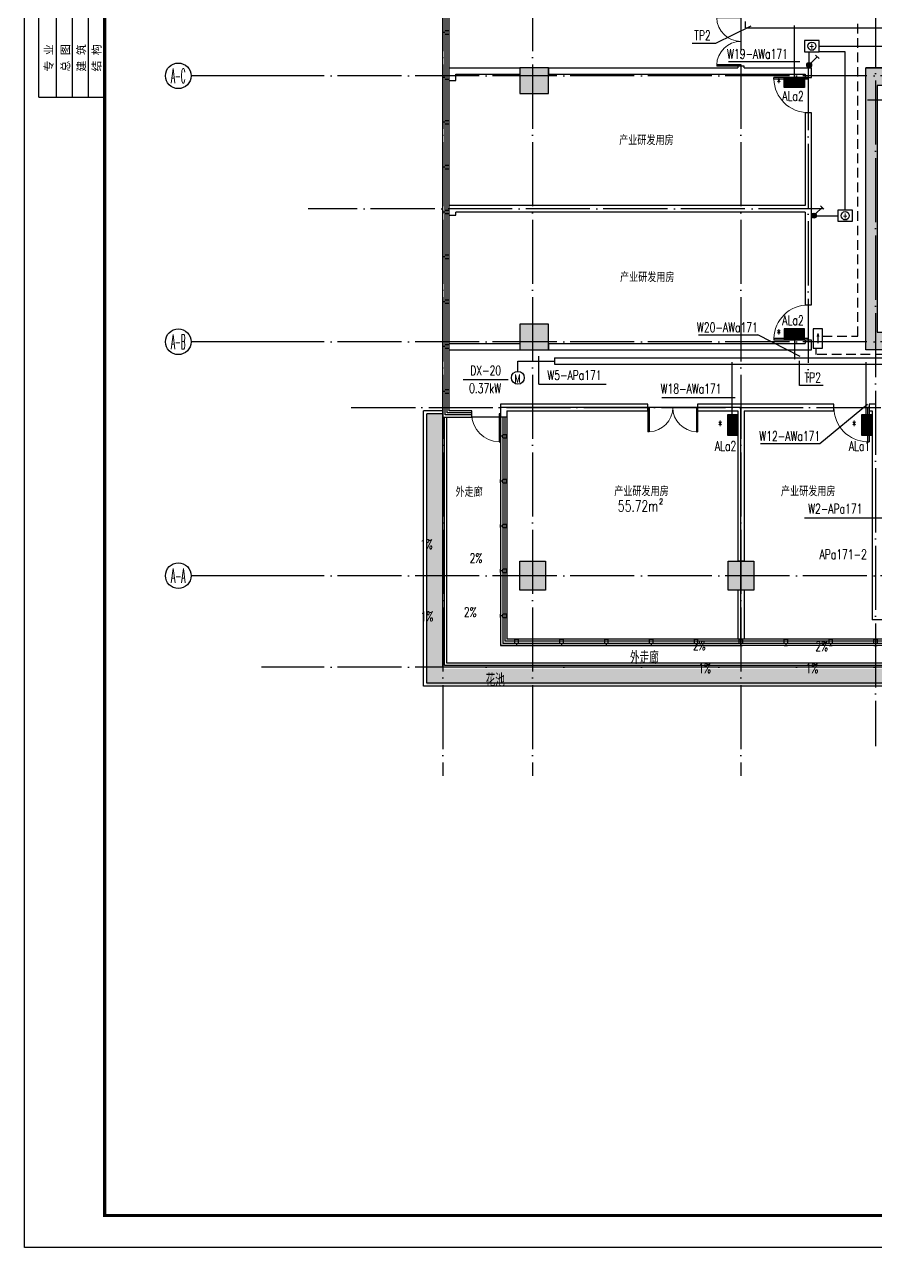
# Model space of a CAD drawing. Extents: x 1980812 to 2226895, y -554123 to 281606.
# Drawn here: x 1980812 to 2007367, y -204044 to -165875 of the extents above; entities that cross this region are included whole.
import ezdxf
from ezdxf.enums import TextEntityAlignment as Align

# ---------------------------------------------------------------- set-up
doc = ezdxf.new("R2010")
doc.units = 0
doc.header["$LTSCALE"] = 1000
doc.header["$MEASUREMENT"] = 0
doc.linetypes.add('DOTE', pattern=[2.42, 2, -0.2, 0.02, -0.2])
doc.linetypes.add('DQXX', pattern=[4.5, 3, -1.5])
for name, color, linetype in [('$TD_AUDIT_GENERATED_(158)', 8, 'Continuous'), ('$TD_AUDIT_GENERATED_(1F3)', 7, 'Continuous'), ('$TD_AUDIT_GENERATED_(24E)', 8, 'Continuous'), ('$TD_AUDIT_GENERATED_(2762)', 8, 'Continuous'), ('$TD_AUDIT_GENERATED_(276D)', 8, 'Continuous'), ('$TD_AUDIT_GENERATED_(FFA)', 8, 'Continuous'), ('1', 1, 'Continuous'), ('A-FLOR-LAND', 8, 'Continuous'), ('AXIS', 7, 'Continuous'), ('AXIS_TEXT', 7, 'Continuous'), ('COLU', 8, 'Continuous'), ('COLU_HATCH', 8, 'Continuous'), ('CURTWALL', 8, 'Continuous'), ('DIM_SYMB', 8, 'Continuous'), ('dote', 8, 'DOTE'), ('DQ1', 1, 'Continuous'), ('DQ2', 2, 'Continuous'), ('DQ7', 7, 'Continuous'), ('DQK1', 1, 'Continuous'), ('DQK7', 7, 'Continuous'), ('DQqj', 1, 'Continuous'), ('DQX', 2, 'DQXX'), ('PUB_TEXT', 8, 'Continuous'), ('TK', 1, 'Continuous'), ('WALL', 7, 'Continuous'), ('WINDOW', 8, 'Continuous')]:
    doc.layers.add(name, color=color, linetype=linetype)
doc.styles.add('_TCH_AXIS', font='COMPLEX', dxfattribs={"bigfont": 'GBCBIG'})
doc.styles.add('_TCH_DIM', font='SIMPLEX', dxfattribs={"bigfont": 'GBCBIG'})
doc.styles.add('COMPLEX', font='COMPLEX')
doc.styles.add('D8', font='txtw.shx', dxfattribs={"width": 0.7, "bigfont": 'hztxtw.shx'})
doc.styles.add('HZF', font='ROMANS2', dxfattribs={"width": 0.7, "bigfont": 'HZDF2'})
doc.styles.add('HZTXTW', font='txtw.shx', dxfattribs={"width": 0.6, "bigfont": 'hztxtw.shx'})
doc.styles.add('SONGTI', font='', dxfattribs={"width": 1.1})
doc.styles.get('SONGTI').set_extended_font_data('NSimSun')

# ---------------------------------------------------------------- blocks, each defined once
blk = doc.blocks.new('_AXISO')
blk.add_circle((0, 0), 0.5)
at = {"layer": 'AXIS_TEXT', "style": 'COMPLEX', "width": 1.041667}
blk.add_attdef('A', text='', height=0.56, dxfattribs=at).set_placement((-0.25, -0.28), (0.25, -0.28), align=Align.FIT)
blk = doc.blocks.new('$TD_AUDIT_GENERATED_(9F)')
at = {"layer": 'AXIS'}
for p, q in [((-6824, 15600), (-10655, 15600)), ((-6824, 7300), (-10655, 7300)), ((-6824, 0), (-10655, 0))]:
    blk.add_line(p, q, dxfattribs=at)
at = {"layer": 'dote'}
for p, q in [((-2800, 30469), (-2800, -6248)), ((0, 30469), (0, -6248)), ((6500, 30469), (6500, -6248)), ((10700, 29972), (10700, -5320)), ((56413, 15600), (-8454, 15600)), ((9046, 11450), (-6998, 11450)), ((56413, 7300), (-8454, 7300)), ((56413, 0), (-8454, 0)), ((56413, -2850), (-8454, -2850))]:
    blk.add_line(p, q, dxfattribs=at)
at = {"layer": 'AXIS'}
ref = blk.add_blockref('_AXISO', (-11055, 15600), dxfattribs=dict(at, xscale=800, yscale=800, zscale=800))
ref.add_attrib('A', 'A-C', dxfattribs={"layer": 'AXIS_TEXT', "height": 452.5, "style": '_TCH_AXIS', "width": 0.33871}).set_placement((-11281, 15374), (-10828, 15374), align=Align.FIT)
ref = blk.add_blockref('_AXISO', (-11055, 7300), dxfattribs=dict(at, xscale=800, yscale=800, zscale=800))
ref.add_attrib('A', 'A-B', dxfattribs={"layer": 'AXIS_TEXT', "height": 452.5, "style": '_TCH_AXIS', "width": 0.328125}).set_placement((-11281, 7074), (-10828, 7074), align=Align.FIT)
ref = blk.add_blockref('_AXISO', (-11055, 0), dxfattribs=dict(at, xscale=800, yscale=800, zscale=800))
ref.add_attrib('A', 'A-A', dxfattribs={"layer": 'AXIS_TEXT', "height": 452.5, "style": '_TCH_AXIS', "width": 0.323077}).set_placement((-11281, -226), (-10828, -226), align=Align.FIT)
blk = doc.blocks.new('$DorLib2D$00000001')
for p, q in [((0.45, 0.975), (0.5, 0.975)), ((0.45, 0), (0.45, 0.975)), ((0.5, 0), (0.5, 0.975)), ((0.5, 0), (0.45, 0))]:
    blk.add_line(p, q)
at = {"lineweight": 13}
blk.add_arc((0.475, 0), 0.975, 91.4693, 180, dxfattribs=at)
blk = doc.blocks.new('$DorLib2D$00000002')
for p, q in [((-0.5, 0), (-0.5, 0.4875)), ((-0.475, 0.4875), (-0.5, 0.4875)), ((-0.475, 0), (-0.475, 0.4875)), ((0.475, 0), (0.475, 0.4875)), ((0.475, 0.4875), (0.5, 0.4875)), ((0.5, 0), (0.5, 0.4875)), ((-0.5, 0), (-0.475, 0)), ((0.5, 0), (0.475, 0))]:
    blk.add_line(p, q)
at = {"lineweight": 13}
for centre, start, end in [((-0.4875, 0), 0, 88.53072), ((0.4875, 0), 91.46928, 180)]:
    blk.add_arc(centre, 0.4875, start, end, dxfattribs=at)
blk = doc.blocks.new('A$C204647D6')
at = {"layer": 'A-FLOR-LAND'}
h = blk.add_hatch(dxfattribs=at)
h.set_pattern_fill('GRASS', color=256, scale=50)
h.set_pattern_definition([(90, (-3008715.91, 437200.08), (-99.7795475, 99.7795475), [26.458066, -173.101015]), (45, (-3008715.91, 437200.08), (-99.7796155, 99.7796155), [26.458066, -114.651615]), (135, (-3008715.91, 437200.08), (-99.7796155, -99.7796155), [26.458066, -114.651615])])
h.paths.add_polyline_path([(-3300, -18250), (-2800, -18250), (-2800, -26200), (14450, -26200), (14450, -26700), (-3300, -26700)])
at = {"layer": '$TD_AUDIT_GENERATED_(158)'}
for p, q in [((-3400, -26750), (-3400, -18150)), ((-2800, -18150), (-3400, -18150)), ((-2800, -18250), (-3300, -18250)), ((-3300, -26650), (-3300, -18250)), ((14450, -26650), (-3300, -26650)), ((14550, -26750), (-3400, -26750))]:
    blk.add_line(p, q, dxfattribs=at)
at = {"layer": '$TD_AUDIT_GENERATED_(24E)'}
for p, q in [((-2800, -26150), (-2800, -18250)), ((-2750, -26100), (-2750, -18350)), ((-2680, -26030), (-2680, -18350)), ((14550, -26150), (-2800, -26150)), ((14350, -26100), (-2750, -26100)), ((14350, -26030), (-2680, -26030))]:
    blk.add_line(p, q, dxfattribs=at)
at = {"layer": 'CURTWALL'}
for p, q in [((-2800, -16150), (-2800, 2700)), ((-2733, -16150), (-2733, 2633)), ((-2667, -16150), (-2667, 2567)), ((-2600, -16150), (-2600, 2500)), ((-2800, -18350), (-2800, -16150)), ((-2733, -18283), (-2733, -16150)), ((-2667, -18217), (-2667, -16150)), ((-2600, -18150), (-2600, -16150)), ((-1900, -18283), (-2733, -18283)), ((-1900, -18217), (-2667, -18217)), ((-1900, -18150), (-2600, -18150)), ((-1900, -18350), (-1900, -18150)), ((-999, -18150), (-1000, -18150)), ((-1000, -18150), (-1000, -18350)), ((-999, -18217), (-1000, -18217)), ((-999, -18283), (-1000, -18283)), ((-2800, -18350), (-1900, -18350)), ((-1000, -18350), (-999, -18350)), ((-1000, -18350), (-1000, -25480)), ((-800, -18350), (-1000, -18350)), ((-933, -18350), (-933, -25413)), ((-867, -18350), (-867, -25347)), ((-800, -18350), (-800, -25280)), ((6500, -25480), (-1000, -25480)), ((6500, -25413), (-933, -25413)), ((6500, -25347), (-867, -25347)), ((6500, -25280), (-800, -25280)), ((11050, -25280), (6500, -25280)), ((11050, -25347), (6500, -25347)), ((11050, -25413), (6500, -25413)), ((11050, -25480), (6500, -25480))]:
    blk.add_line(p, q, dxfattribs=at)
at = {"layer": 'DIM_SYMB'}
for points in [[(-3055, -21554, 0, 0, 0), (-3055, -22855, 80, 0, 0), (-3055, -23155, 0, 0, 0)], [(-1964, -21887, 0, 0, 0), (-2234, -22960, 80, 0, 0), (-2308, -23251, 0, 0, 0)], [(-3039, -25335, 0, 0, 0), (-3039, -24634, 80, 0, 0), (-3039, -24334, 0, 0, 0)], [(-1964, -25320, 0, 0, 0), (-2185, -24829, 80, 0, 0), (-2308, -24556, 0, 0, 0)], [(4454, -25707, 0, 0, 0), (6182, -25812, 80, 0, 0), (6482, -25831, 0, 0, 0)], [(9754, -25726, 0, 0, 0), (8003, -25848, 80, 0, 0), (7704, -25869, 0, 0, 0)], [(4597, -26476, 0, 0, 0), (5898, -26476, 80, 0, 0), (6198, -26476, 0, 0, 0)], [(9430, -26476, 0, 0, 0), (8129, -26476, 80, 0, 0), (7829, -26476, 0, 0, 0)]]:
    blk.add_lwpolyline(points, format="xyseb", dxfattribs=at)
at = {"layer": 'dote'}
for p, q in [((8600, -7400), (8600, -17120)), ((-5658, -18050), (41673, -18050))]:
    blk.add_line(p, q, dxfattribs=at)
at = {"layer": 'WALL'}
for p, q in [((-2600, -7850), (-2600, -7450)), ((-2600, -7450), (-400, -7450)), ((-400, -7450), (-400, -7650)), ((500, -7450), (6400, -7450)), ((500, -7450), (500, -7650)), ((6600, -7400), (6400, -7400)), ((6400, -7400), (6400, -7450)), ((6600, -7450), (6600, -7400)), ((6600, -7450), (8700, -7450)), ((8700, -7750), (8700, -7450)), ((-2600, -7850), (-2400, -7850)), ((-2400, -7850), (-2400, -7650)), ((-2400, -7650), (-400, -7650)), ((500, -7650), (6500, -7650)), ((6500, -7650), (8500, -7650)), ((8500, -7650), (8500, -7750)), ((8500, -7750), (8700, -7750)), ((8700, -8850), (8500, -8850)), ((8500, -8850), (8500, -11750)), ((8700, -11850), (8700, -8850)), ((8500, -11750), (-2600, -11750)), ((-2600, -12050), (-2600, -11750)), ((-2600, -12050), (-2400, -12050)), ((8500, -11950), (-2400, -11950)), ((-2400, -12050), (-2400, -11950)), ((8500, -11950), (8500, -14850)), ((8700, -14850), (8700, -11850)), ((8500, -14850), (8700, -14850)), ((8700, -15950), (8500, -15950)), ((8500, -15950), (8500, -16050)), ((8700, -16250), (8700, -15950)), ((-2600, -16050), (-400, -16050)), ((-2600, -16250), (-400, -16250)), ((-400, -16050), (-400, -16250)), ((500, -16050), (8500, -16050)), ((500, -16050), (500, -16250)), ((500, -16250), (8700, -16250)), ((3600, -17950), (-999, -17950)), ((-999, -17950), (-999, -18350)), ((-799, -18150), (3600, -18150)), ((-799, -18150), (-799, -18350)), ((3600, -18150), (3600, -17950)), ((6500, -17950), (5150, -17950)), ((5150, -17950), (5150, -18150)), ((5150, -18150), (6400, -18150)), ((6400, -18150), (6400, -22850)), ((9400, -17950), (6500, -17950)), ((6600, -18150), (6600, -22850)), ((6600, -18150), (9400, -18150)), ((9400, -18150), (9400, -17950)), ((10700, -17950), (10500, -17950)), ((10500, -17950), (10500, -18150)), ((10500, -18150), (10600, -18150)), ((10600, -18150), (10600, -24680)), ((-799, -18350), (-999, -18350)), ((6600, -22850), (6400, -22850)), ((6400, -23750), (6400, -25280)), ((6600, -23750), (6400, -23750)), ((6600, -23750), (6600, -25280)), ((11250, -24680), (10600, -24680))]:
    blk.add_line(p, q, dxfattribs=at)
at = {"layer": 'WINDOW'}
blk.add_line((-1000, -18350), (-1900, -18350), dxfattribs=at)
for name, p, xscale, yscale, zscale, rotation in [('$DorLib2D$00000002', (6500, -6625), -1550, 1550, -1550, 89.99999999921363), ('$DorLib2D$00000001', (8600, -8300), 1100, 1100, 1100, 90.00000000026061), ('$DorLib2D$00000001', (8600, -15400), -1100, 1100, -1100, 90), ('$DorLib2D$00000001', (-1450, -18250), -900, 900, -900, 179.9999999978433), ('$DorLib2D$00000002', (4375, -18050), -1550, 1550, -1550, 180.0000000001451), ('$DorLib2D$00000001', (9950, -18050), -1100, 1100, -1100, 179.9999999998475)]:
    blk.add_blockref(name, p, dxfattribs=dict(at, xscale=xscale, yscale=yscale, zscale=zscale, rotation=rotation))
at = {"layer": '$TD_AUDIT_GENERATED_(1F3)', "style": 'HZTXTW', "width": 0.6}
for s, p in [('\\M+5CDE2\\M+5D7DF\\M+5C0C8', (3487, -25856)), ('\\M+5BBA8\\M+5B3D8', (-1166, -26555))]:
    blk.add_text(s, height=400, rotation=0.0006, dxfattribs=at).set_placement(p, align=Align.MIDDLE_CENTER)
at = {"layer": 'PUB_TEXT', "style": '_TCH_DIM', "width": 0.705882}
for s, p in [('1%', (-3512, -22467)), ('2%', (-1965, -22901)), ('1%', (-3496, -24719)), ('2%', (-2145, -24586)), ('2%', (5003, -25625)), ('2%', (8823, -25652)), ('1%', (5170, -26337)), ('1%', (8517, -26337))]:
    blk.add_text(s, height=297.5, dxfattribs=at).set_placement(p)
blk = doc.blocks.new('A$C1FE24B19')
at = {"layer": '$TD_AUDIT_GENERATED_(1F3)', "style": 'D8', "width": 0.7}
for s, p in [('\\M+5C9E8\\M+5B1B8\\M+5C6BD\\M+5CCA8', (33967, -1180)), ('\\M+5B2FA\\M+5D2B5\\M+5D1D0\\M+5B7A2\\M+5D3C3\\M+5B7BF', (1909, -1537)), ('\\M+5B2FA\\M+5D2B5\\M+5D1D0\\M+5B7A2\\M+5D3C3\\M+5B7BF', (8600, -1537)), ('\\M+5B2FA\\M+5D2B5\\M+5D1D0\\M+5B7A2\\M+5D3C3\\M+5B7BF', (12938, -1537)), ('\\M+5B2FA\\M+5D2B5\\M+5D1D0\\M+5B7A2\\M+5D3C3\\M+5B7BF', (17000, -1537)), ('\\M+5B2FA\\M+5D2B5\\M+5D1D0\\M+5B7A2\\M+5D3C3\\M+5B7BF', (21200, -1537)), ('\\M+5B2FA\\M+5D2B5\\M+5D1D0\\M+5B7A2\\M+5D3C3\\M+5B7BF', (25400, -1537)), ('\\M+5B2FA\\M+5D2B5\\M+5D1D0\\M+5B7A2\\M+5D3C3\\M+5B7BF', (29600, -1537)), ('\\M+5B2FA\\M+5D2B5\\M+5D1D0\\M+5B7A2\\M+5D3C3\\M+5B7BF', (38913, -1537)), ('\\M+5B2FA\\M+5D2B5\\M+5D1D0\\M+5B7A2\\M+5D3C3\\M+5B7BF', (43491, -1537)), ('\\M+5B2FA\\M+5D2B5\\M+5D1D0\\M+5B7A2\\M+5D3C3\\M+5B7BF', (3551, -9712)), ('\\M+5B2FA\\M+5D2B5\\M+5D1D0\\M+5B7A2\\M+5D3C3\\M+5B7BF', (42805, -9712)), ('\\M+5B2FA\\M+5D2B5\\M+5D1D0\\M+5B7A2\\M+5D3C3\\M+5B7BF', (3578, -13987)), ('\\M+5B2FA\\M+5D2B5\\M+5D1D0\\M+5B7A2\\M+5D3C3\\M+5B7BF', (42805, -13987)), ('\\M+5B2FA\\M+5D2B5\\M+5D1D0\\M+5B7A2\\M+5D3C3\\M+5B7BF', (3397, -20667)), ('\\M+5B2FA\\M+5D2B5\\M+5D1D0\\M+5B7A2\\M+5D3C3\\M+5B7BF', (8600, -20667)), ('\\M+5B2FA\\M+5D2B5\\M+5D1D0\\M+5B7A2\\M+5D3C3\\M+5B7BF', (17000, -20754)), ('\\M+5B2FA\\M+5D2B5\\M+5D1D0\\M+5B7A2\\M+5D3C3\\M+5B7BF', (21200, -20754)), ('\\M+5B2FA\\M+5D2B5\\M+5D1D0\\M+5B7A2\\M+5D3C3\\M+5B7BF', (25400, -20754)), ('\\M+5B2FA\\M+5D2B5\\M+5D1D0\\M+5B7A2\\M+5D3C3\\M+5B7BF', (29600, -20754)), ('\\M+5B2FA\\M+5D2B5\\M+5D1D0\\M+5B7A2\\M+5D3C3\\M+5B7BF', (33695, -20754)), ('\\M+5B2FA\\M+5D2B5\\M+5D1D0\\M+5B7A2\\M+5D3C3\\M+5B7BF', (44731, -20529)), ('\\M+5B2FA\\M+5D2B5\\M+5D1D0\\M+5B7A2\\M+5D3C3\\M+5B7BF', (37809, -20796)), ('\\M+5C9E8\\M+5B1B8\\M+5C6BD\\M+5CCA8', (12211, -22749))]:
    blk.add_text(s, height=300, rotation=0.0006, dxfattribs=at).set_placement(p, align=Align.MIDDLE_CENTER)
blk = doc.blocks.new('$TD_AUDIT_GENERATED_(2768)')
at = {"layer": '$TD_AUDIT_GENERATED_(276D)'}
blk.add_line((115028288, 22648046), (115028222, 22648046), dxfattribs=at)
for points in [[(115028222, 22648096), (115028225, 22648096), (115028225, 22647996), (115028222, 22647996)], [(115028288, 22648096), (115028422, 22648096), (115028422, 22647996), (115028288, 22647996)]]:
    blk.add_lwpolyline(points, close=True, dxfattribs=at)
blk = doc.blocks.new('$TD_AUDIT_GENERATED_(27E6)')
at = {"layer": 'WINDOW'}
for p, rotation in [((-22649946, 115030922), 270), ((-22648546, 115030922), 270), ((-22647146, 115030922), 270), ((-22645746, 115030922), 270), ((-22644346, 115030922), 270), ((-22642946, 115030922), 270), ((-22641546, 115030922), 270), ((-22640146, 115030922), 270), ((-22638746, 115030922), 270), ((-22637346, 115030922), 270), ((-22635946, 115030922), 270), ((-22634546, 115030922), 270), ((-22633146, 115030922), 270), ((-22631746, 115030922), 270), ((-22630346, 115030922), 270), ((-22628946, 115030922), 270), ((-22627546, 115030922), 270), ((-22626146, 115030922), 270), ((-22624746, 115030922), 270), ((-22623346, 115030922), 270), ((-22621946, 115030922), 270), ((-22620546, 115030922), 270), ((-22619146, 115030922), 270), ((-22617746, 115030922), 270), ((-22616346, 115030922), 270), ((-22612146, 115030252), 270), ((-22610746, 115030252), 270), ((-22609346, 115030252), 270), ((-22607946, 115030252), 270), ((-22606546, 115030252), 270), ((-22605146, 115030252), 270), ((-22603746, 115030252), 270), ((-22602346, 115030252), 270), ((22647546, -115053702), 90), ((22648946, -115053702), 90), ((22650346, -115053702), 90), ((22651746, -115053702), 90), ((22653146, -115053702), 90), ((22654546, -115053702), 90), ((22655946, -115053702), 90), ((22657346, -115053702), 90), ((22658746, -115053702), 90), ((22662946, -115054372), 90), ((22664346, -115054372), 90), ((22665746, -115054372), 90), ((22667146, -115054372), 90), ((22668546, -115054372), 90), ((22669946, -115054372), 90), ((22671346, -115054372), 90), ((22672746, -115054372), 90), ((22674146, -115054372), 90), ((22675546, -115054372), 90), ((22676946, -115054372), 90), ((22678346, -115054372), 90), ((22679746, -115054372), 90), ((22681146, -115054372), 90), ((22682546, -115054372), 90), ((22683946, -115054372), 90), ((22685346, -115054372), 90), ((22686746, -115054372), 90), ((22688146, -115054372), 90), ((22689546, -115054372), 90), ((22690946, -115054372), 90), ((22692346, -115054372), 90), ((22693746, -115054372), 90), ((22695146, -115054372), 90), ((22696546, -115054372), 90)]:
    blk.add_blockref('$TD_AUDIT_GENERATED_(2768)', p, dxfattribs=dict(at, rotation=rotation))
at = {"layer": 'WINDOW', "xscale": -1, "rotation": 180}
for p in [(-115031022, 22650076), (-115031022, 22648696), (-115031022, 22647296), (-115031022, 22645896), (-115031022, 22644496), (-115031022, 22643096), (-115031022, 22641696), (-115031022, 22640296), (-115031022, 22638896), (-115031022, 22637496), (-115031022, 22636096), (-115031022, 22634696), (-115031022, 22633296), (-115031022, 22631896), (-115031022, 22630496), (-115029222, 22629096), (-115029222, 22627696), (-115029222, 22626296), (-115029222, 22624896), (-115029222, 22623496)]:
    blk.add_blockref('$TD_AUDIT_GENERATED_(2768)', p, dxfattribs=at)
at = {"layer": 'WINDOW', "xscale": -1}
for p in [(115075322, -22647546), (115075322, -22648946), (115075322, -22650346), (115075322, -22651746), (115075322, -22653146), (115077122, -22654546), (115077122, -22655946), (115077122, -22657346), (115077122, -22658746), (115077122, -22660146), (115077122, -22661546), (115077122, -22662946), (115077122, -22664346), (115077122, -22665746), (115077122, -22667146), (115077122, -22668546), (115077122, -22669946), (115077122, -22671346), (115077122, -22672746)]:
    blk.add_blockref('$TD_AUDIT_GENERATED_(2768)', p, dxfattribs=at)
blk = doc.blocks.new('$TD_AUDIT_GENERATED_(3B77)')
at = {"layer": 'COLU_HATCH'}
h = blk.add_hatch(color=256, dxfattribs=at)
h.dxf.hatch_style = 1
h.paths.add_polyline_path([(-400, 23800), (400, 23800), (400, 22900), (-400, 22900)])
h = blk.add_hatch(color=256, dxfattribs=at)
h.dxf.hatch_style = 1
h.paths.add_polyline_path([(6100, 23800), (6900, 23800), (6900, 22900), (6100, 22900)])
h = blk.add_hatch(color=256, dxfattribs=at)
h.dxf.hatch_style = 1
h.paths.add_polyline_path([(14500, 23800), (15300, 23800), (15300, 22900), (14500, 22900)])
h = blk.add_hatch(color=256, dxfattribs=at)
h.dxf.hatch_style = 1
h.paths.add_polyline_path([(22900, 23800), (23700, 23800), (23700, 22900), (22900, 22900)])
h = blk.add_hatch(color=256, dxfattribs=at)
h.dxf.hatch_style = 1
h.paths.add_polyline_path([(31300, 23800), (32100, 23800), (32100, 22900), (31300, 22900)])
h = blk.add_hatch(color=256, dxfattribs=at)
h.dxf.hatch_style = 1
h.paths.add_polyline_path([(39700, 23800), (40500, 23800), (40500, 22900), (39700, 22900)])
h = blk.add_hatch(color=256, dxfattribs=at)
h.dxf.hatch_style = 1
h.paths.add_polyline_path([(46100, 23800), (46900, 23800), (46900, 22900), (46100, 22900)])
h = blk.add_hatch(color=256, dxfattribs=at)
h.dxf.hatch_style = 1
h.paths.add_polyline_path([(500, 15850), (-400, 15850), (-400, 15050), (500, 15050)])
h = blk.add_hatch(color=256, dxfattribs=at)
h.dxf.hatch_style = 1
h.paths.add_polyline_path([(15400, 15850), (15400, 15500), (10950, 15500), (10950, 15300), (10750, 15300), (10750, 7600), (10950, 7600), (10950, 7400), (15350, 7400), (15350, 7050), (10400, 7050), (10400, 15850)])
h = blk.add_hatch(color=256, dxfattribs=at)
h.dxf.hatch_style = 1
h.paths.add_polyline_path([(18550, 15850), (23650, 15850), (23650, 14850), (23450, 14850), (23450, 15500), (18550, 15500)])
h = blk.add_hatch(color=256, dxfattribs=at)
h.dxf.hatch_style = 1
h.paths.add_polyline_path([(26650, 15850), (26650, 14850), (26850, 14850), (26850, 15500), (29600, 15500), (29600, 15850)])
h = blk.add_hatch(color=256, dxfattribs=at)
h.dxf.hatch_style = 1
h.paths.add_polyline_path([(31600, 15500), (35450, 15500), (35450, 15300), (35650, 15300), (35650, 7600), (35450, 7600), (35450, 7400), (32250, 7400), (32250, 7050), (36000, 7050), (36000, 15850), (31600, 15850)])
h = blk.add_hatch(color=256, dxfattribs=at)
h.dxf.hatch_style = 1
h.paths.add_polyline_path([(46900, 15850), (46900, 15050), (46100, 15050), (46100, 15850)])
h = blk.add_hatch(color=256, dxfattribs=at)
h.dxf.hatch_style = 1
h.paths.add_polyline_path([(21250, 15500), (21250, 7400), (21050, 7400), (21050, 15500)])
h = blk.add_hatch(color=256, dxfattribs=at)
h.dxf.hatch_style = 1
h.paths.add_polyline_path([(29400, 15500), (29400, 7400), (29200, 7400), (29200, 15500)])
h = blk.add_hatch(color=256, dxfattribs=at)
h.dxf.hatch_style = 1
h.paths.add_polyline_path([(18450, 7050), (23650, 7050), (23650, 8050), (23450, 8050), (23450, 7400), (18450, 7400)])
h = blk.add_hatch(color=256, dxfattribs=at)
h.dxf.hatch_style = 1
h.paths.add_polyline_path([(26650, 8050), (26850, 8050), (26850, 7400), (29400, 7400), (29400, 7050), (26650, 7050)])
h = blk.add_hatch(color=256, dxfattribs=at)
h.dxf.hatch_style = 1
h.paths.add_polyline_path([(500, 7850), (-400, 7850), (-400, 7050), (500, 7050)])
h = blk.add_hatch(color=256, dxfattribs=at)
h.dxf.hatch_style = 1
h.paths.add_polyline_path([(46100, 7050), (46100, 7850), (46900, 7850), (46900, 7050)])
h = blk.add_hatch(color=256, dxfattribs=at)
h.dxf.hatch_style = 1
h.paths.add_polyline_path([(-400, 450), (400, 450), (400, -450), (-400, -450)])
h = blk.add_hatch(color=256, dxfattribs=at)
h.dxf.hatch_style = 1
h.paths.add_polyline_path([(6100, 450), (6900, 450), (6900, -450), (6100, -450)])
h = blk.add_hatch(color=256, dxfattribs=at)
h.dxf.hatch_style = 1
h.paths.add_polyline_path([(14500, 450), (15300, 450), (15300, -450), (14500, -450)])
h = blk.add_hatch(color=256, dxfattribs=at)
h.dxf.hatch_style = 1
h.paths.add_polyline_path([(22900, 450), (23700, 450), (23700, -450), (22900, -450)])
h = blk.add_hatch(color=256, dxfattribs=at)
h.dxf.hatch_style = 1
h.paths.add_polyline_path([(31300, 450), (32100, 450), (32100, -450), (31300, -450)])
h = blk.add_hatch(color=256, dxfattribs=at)
h.dxf.hatch_style = 1
h.paths.add_polyline_path([(39700, 200), (40500, 200), (40500, -700), (39700, -700)])
h = blk.add_hatch(color=256, dxfattribs=at)
h.dxf.hatch_style = 1
h.paths.add_polyline_path([(46100, -600), (46100, 300), (46900, 300), (46900, -600)])
at = {"layer": 'COLU'}
blk.add_line((35450, 15500), (35450, 15300), dxfattribs=at)
for points in [[(-400, 23800), (400, 23800), (400, 22900), (-400, 22900)], [(6100, 23800), (6900, 23800), (6900, 22900), (6100, 22900)], [(14500, 23800), (15300, 23800), (15300, 22900), (14500, 22900)], [(22900, 23800), (23700, 23800), (23700, 22900), (22900, 22900)], [(31300, 23800), (32100, 23800), (32100, 22900), (31300, 22900)], [(39700, 23800), (40500, 23800), (40500, 22900), (39700, 22900)], [(46100, 23800), (46900, 23800), (46900, 22900), (46100, 22900)], [(500, 15850), (-400, 15850), (-400, 15050), (500, 15050)], [(15400, 15850), (15400, 15500), (10950, 15500), (10950, 15300), (10750, 15300), (10750, 7600), (10950, 7600), (10950, 7400), (15350, 7400), (15350, 7050), (10400, 7050), (10400, 15850)], [(23650, 14850), (23650, 15850), (18550, 15850), (18550, 15500), (21050, 15500), (21050, 7400), (18450, 7400), (18450, 7050), (23650, 7050), (23650, 8050), (23450, 8050), (23450, 7400), (21250, 7400), (21250, 15500), (23450, 15500), (23450, 14850)], [(29600, 15850), (29600, 15500), (29400, 15500), (29400, 7400), (29400, 7400), (29400, 7050), (26650, 7050), (26650, 8050), (26850, 8050), (26850, 7400), (29200, 7400), (29200, 15500), (26850, 15500), (26850, 14850), (26650, 14850), (26650, 15850)], [(31600, 15500), (35450, 15500), (35450, 15300), (35650, 15300), (35650, 7600), (35450, 7600), (35450, 7400), (32250, 7400), (32250, 7050), (36000, 7050), (36000, 15850), (31600, 15850)], [(46900, 15850), (46900, 15050), (46100, 15050), (46100, 15850)], [(500, 7850), (-400, 7850), (-400, 7050), (500, 7050)], [(46100, 7050), (46100, 7850), (46900, 7850), (46900, 7050)], [(-400, 450), (400, 450), (400, -450), (-400, -450)], [(6100, 450), (6900, 450), (6900, -450), (6100, -450)], [(14500, 450), (15300, 450), (15300, -450), (14500, -450)], [(22900, 450), (23700, 450), (23700, -450), (22900, -450)], [(31300, 450), (32100, 450), (32100, -450), (31300, -450)], [(39700, 200), (40500, 200), (40500, -700), (39700, -700)], [(46100, -600), (46100, 300), (46900, 300), (46900, -600)]]:
    blk.add_lwpolyline(points, close=True, dxfattribs=at)
blk = doc.blocks.new('dyz')
at = {"layer": 'DQK1'}
for p, q in [((-300, 0), (300, 0)), ((-300, -300), (-300, 0)), ((300, 0), (300, -300)), ((300, -300), (-300, -300))]:
    blk.add_line(p, q, dxfattribs=at)
at = {"layer": 'DQK7'}
for q in [(-58, -127), (-58, -127), (150, -150), (-58, -173), (-58, -173)]:
    blk.add_line((-150, -150), q, dxfattribs=at)
blk = doc.blocks.new('*X245')
at = {"color": 0}
for p, q in [((8700, 8370), (9500, 8370)), ((8700, 8340), (9500, 8340)), ((8700, 8310), (9500, 8310)), ((8700, 8280), (9500, 8280)), ((8700, 8250), (9500, 8250)), ((8700, 8220), (9500, 8220)), ((8700, 8190), (9500, 8190)), ((8700, 8160), (9500, 8160)), ((8700, 8130), (9500, 8130)), ((8700, 8100), (9500, 8100)), ((8700, 8070), (9500, 8070)), ((8700, 8040), (9500, 8040)), ((8700, 8010), (9500, 8010))]:
    blk.add_line(p, q, dxfattribs=at)
blk = doc.blocks.new('XM')
at = {"layer": '1'}
for p, q in [((320, 168), (-320, 168)), ((-320, 168), (-320, -152)), ((320, -152), (320, 168)), ((-320, -152), (320, -152))]:
    blk.add_line(p, q, dxfattribs=at)
at = {"layer": '1', "xscale": 0.8, "yscale": 0.8, "zscale": 0.8}
blk.add_blockref('*X245', (-7280, -6552), dxfattribs=at)
blk = doc.blocks.new('FP')
at = {"layer": 'DQK1'}
for p, q in [((-225, 175), (-225, -175)), ((225, 175), (-225, 175)), ((225, -175), (225, 175)), ((-225, -175), (225, -175))]:
    blk.add_line(p, q, dxfattribs=at)
blk.add_circle((0, 0), 125, dxfattribs=at)
at = {"layer": 'DQK7', "style": 'D8', "width": 0.7}
for s, p in [('+', (-83, -89)), ('-', (-80, -202))]:
    blk.add_text(s, height=180, dxfattribs=at).set_placement(p)
blk = doc.blocks.new('*X263')
at = {"color": 0, "linetype": 'Continuous'}
for p, q in [((28109, 10830), (28307, 10830)), ((28109, 10800), (28307, 10800)), ((28118, 10860), (28297, 10860)), ((28119, 10770), (28297, 10770)), ((28141, 10890), (28274, 10890)), ((28142, 10740), (28273, 10740))]:
    blk.add_line(p, q, dxfattribs=at)
blk = doc.blocks.new('KTA')
at = {"layer": 'DQK1'}
for p, q in [((53, 53), (256, 256)), ((203, 309), (309, 203))]:
    blk.add_line(p, q, dxfattribs=at)
blk.add_circle((0, 0), 75, dxfattribs=at)
at = {"layer": 'DQK1', "xscale": 0.75, "yscale": 0.75, "zscale": 0.75, "rotation": 180}
blk.add_blockref('*X263', (21156, 8112), dxfattribs=at)
blk = doc.blocks.new('dj')
at = {"layer": 'DQK1'}
blk.add_circle((0, 0), 200, dxfattribs=at)
at = {"layer": 'DQK7', "style": 'D8', "width": 0.7}
blk.add_text('M', height=250, dxfattribs=at).set_placement((-100, -150))
blk = doc.blocks.new('$TD_AUDIT_GENERATED_(62C)')
at = {"layer": 'TK'}
for p, q in [((115148889, 23475903), (115148889, 23483403)), ((115148889, 23483403), (115150939, 23483403)), ((115149439, 23475903), (115149439, 23483403)), ((115149939, 23475903), (115149939, 23483403)), ((115150439, 23475903), (115150439, 23483403)), ((115150939, 23475903), (115150939, 23483403)), ((115148889, 23480903), (115150939, 23480903)), ((115148889, 23478403), (115150939, 23478403)), ((115148889, 23468403), (115148889, 23475903)), ((115148889, 23475903), (115150939, 23475903)), ((115149439, 23468403), (115149439, 23475903)), ((115149939, 23468403), (115149939, 23475903)), ((115150439, 23468403), (115150439, 23475903)), ((115150939, 23468403), (115150939, 23475903)), ((115148889, 23473403), (115150939, 23473403)), ((115148889, 23470903), (115150939, 23470903)), ((115148889, 23460903), (115148889, 23468403)), ((115148889, 23468403), (115150939, 23468403)), ((115149439, 23460903), (115149439, 23468403)), ((115149939, 23460903), (115149939, 23468403)), ((115150439, 23460903), (115150439, 23468403)), ((115150939, 23460903), (115150939, 23468403)), ((115148889, 23465903), (115150939, 23465903)), ((115148889, 23463403), (115150939, 23463403)), ((115148889, 23460903), (115150939, 23460903))]:
    blk.add_line(p, q, dxfattribs=at)
at = {"layer": 'TK', "style": 'SONGTI'}
for s, p in [('\\M+5C8D5 \\M+5C6DA', (115149324, 23481702)), ('\\M+5C7A9 \\M+5C3FB', (115149324, 23479202)), ('\\M+5D7A8 \\M+5D2B5', (115149324, 23476702)), ('\\M+5C8BC \\M+5C6F8', (115149842, 23476702)), ('\\M+5BFD5 \\M+5B5F7', (115150316, 23476702)), ('\\M+5C8D5 \\M+5C6DA', (115149324, 23474202)), ('\\M+5C7A9 \\M+5C3FB', (115149324, 23471702)), ('\\M+5B8F8 \\M+5C5C5 \\M+5CBAE', (115149842, 23468880)), ('\\M+5D7A8 \\M+5D2B5', (115149324, 23469202)), ('\\M+5B5E7 \\M+5C6F8', (115150316, 23468880)), ('\\M+5B5E7 \\M+5D1B6', (115150842, 23468880)), ('\\M+5C8D5 \\M+5C6DA', (115149324, 23466702)), ('\\M+5C7A9 \\M+5C3FB', (115149324, 23464202)), ('\\M+5D7A8 \\M+5D2B5', (115149324, 23461702)), ('\\M+5D7DC \\M+5CDBC', (115149842, 23461702)), ('\\M+5BDA8 \\M+5D6FE', (115150342, 23461702)), ('\\M+5BDE1 \\M+5B9B9', (115150816, 23461702))]:
    blk.add_text(s, height=250, rotation=90, dxfattribs=at).set_placement(p)
blk = doc.blocks.new('tu kuang A1 A')
at = {"layer": 'TK'}
blk.add_lwpolyline([(0, 59400), (84100, 59400), (84100, 0), (0, 0)], close=True, dxfattribs=at)
at = {"layer": 'TK', "const_width": 100}
blk.add_lwpolyline([(83100, 1000), (83100, 58400), (2500, 58400), (2500, 1000)], close=True, dxfattribs=at)
at = {"layer": 'TK'}
blk.add_blockref('$TD_AUDIT_GENERATED_(62C)', (-115148439, -23425003), dxfattribs=at)

msp = doc.modelspace()

# ---------------------------------------------------------------- linework, layer by layer
at = {"layer": '$TD_AUDIT_GENERATED_(FFA)'}
msp.add_lwpolyline([(2003166.5, -177827.9), (1995666.5, -177827.9), (1995666.5, -185257.9), (2003166.5, -185257.9)], close=True, dxfattribs=at)
at = {"layer": 'dote'}
msp.add_line((2007116.5, -168227.9), (2012539, -168227.9), dxfattribs=at)
at = {"layer": 'DQ2'}
for p, q in [((2004833.6, -167521.6), (2004833.6, -165910.9)), ((2005294.4, -167065.5), (2005294.4, -166725)), ((2005517.2, -171842.2), (2006194.7, -171842.2)), ((2004833.6, -175693.2), (2004833.6, -176323.5)), ((2002898, -178056.2), (2002898, -176413.8)), ((2007078, -178056.2), (2007078, -176413.8))]:
    msp.add_line(p, q, dxfattribs=at)
for points in [[(2005604.1, -166550), (2020874.3, -166550), (2020874.3, -168650.4)], [(2006419.7, -171667.2), (2006419.7, -166725), (2005604.1, -166725)], [(1996201.3, -176701.6), (1996201.3, -176377.9), (1997345.4, -176377.9)]]:
    msp.add_lwpolyline(points, dxfattribs=at)
at = {"layer": 'DQ7'}
for p, q in [((2002381.2, -166460.8), (2003484, -165922.5)), ((2001645.9, -166460.8), (2002381.2, -166460.8)), ((2002778.8, -167026.4), (2005001.7, -167026.4)), ((2001839.9, -175561.1), (2003693.7, -175561.1)), ((2005012.7, -176238.3), (2003693.7, -175561.1)), ((1996860.9, -177100.4), (1996860.9, -176228.9)), ((2004992.4, -177140.3), (2004992.4, -176374)), ((1994497.6, -176954.8), (1995905.8, -176954.8)), ((1996860.9, -177100.4), (1998965.8, -177100.4)), ((2005727.7, -177140.3), (2004992.4, -177140.3)), ((2000696.5, -177521.3), (2002987.4, -177521.3)), ((2005625.2, -178955.1), (2007112.5, -177721)), ((2003776.4, -178955.1), (2005625.2, -178955.1)), ((2005151, -181269.9), (2007842.9, -181269.9))]:
    msp.add_line(p, q, dxfattribs=at)
at = {"layer": 'DQqj', "ltscale": 0.15}
for p, q in [((2003307.5, -165977.9), (2003307.5, -165777.9)), ((2003307.5, -165977.9), (2021905.5, -165977.9)), ((1997345.4, -176277.9), (2022305.5, -176277.9)), ((1997345.4, -176277.9), (1997345.4, -176477.9)), ((1997345.4, -176477.9), (2020689.4, -176477.9))]:
    msp.add_line(p, q, dxfattribs=at)
at = {"layer": 'DQX', "ltscale": 0.1}
for points in [[(2005716.5, -175604.3), (2006814.8, -175604.3), (2006814.8, -165827.9)], [(2008100.2, -176177.9), (2005517, -176177.9), (2005517, -175996.4)]]:
    msp.add_lwpolyline(points, dxfattribs=at)
at = {"layer": 'WALL'}
for p, q in [((2009516.5, -167227.9), (2007066.5, -167227.9)), ((2007066.5, -168227.9), (2007066.5, -167227.9)), ((2007066.5, -176027.9), (2007066.5, -168227.9)), ((2010716.5, -176027.9), (2007066.5, -176027.9))]:
    msp.add_line(p, q, dxfattribs=at)

# ---------------------------------------------------------------- block references
at = {"layer": '$TD_AUDIT_GENERATED_(1F3)'}
msp.add_blockref('A$C1FE24B19', (1996666.5, -159777.9), dxfattribs=at)
at = {"layer": '$TD_AUDIT_GENERATED_(2762)'}
msp.add_blockref('$TD_AUDIT_GENERATED_(27E6)', (1996666.5, -159777.9), dxfattribs=at)
at = {"layer": '$TD_AUDIT_GENERATED_(FFA)'}
msp.add_blockref('A$C204647D6', (1996666.5, -159777.9), dxfattribs=at)
at = {"layer": 'COLU'}
msp.add_blockref('$TD_AUDIT_GENERATED_(3B77)', (1996666.5, -183077.9), dxfattribs=at)
at = {"layer": 'DQ1'}
for p in [(2005294.4, -167140.5), (2005442.2, -171842.2)]:
    msp.add_blockref('KTA', p, dxfattribs=at)
at = {"layer": 'DQ1', "ltscale": 0.05, "xscale": -1, "rotation": 90}
msp.add_blockref('dyz', (2005416.5, -175674.3), dxfattribs=at)
at = {"layer": 'DQ1', "ltscale": 0.15}
msp.add_blockref('dj', (1996206.7, -176901.6), dxfattribs=at)
at = {"layer": 'DQ2'}
for name, p in [('tu kuang A1 A', (1980812.3, -204044.1)), ('FP', (2005379.1, -166550)), ('FP', (2006419.7, -171842.2))]:
    msp.add_blockref(name, p, dxfattribs=at)
at = {"layer": 'DQ2', "xscale": -1}
msp.add_blockref('XM', (2004833.6, -167689.6), dxfattribs=at)
at = {"layer": 'DQ2'}
for p, rotation in [((2004833.6, -175525.2), 180), ((2002914, -178376.2), 90), ((2007094, -178376.2), 90)]:
    msp.add_blockref('XM', p, dxfattribs=dict(at, rotation=rotation))
at = {"layer": 'WALL'}
msp.add_blockref('$TD_AUDIT_GENERATED_(9F)', (1996666.5, -183077.9), dxfattribs=at)

# ---------------------------------------------------------------- texts
at = {"layer": '$TD_AUDIT_GENERATED_(1F3)', "style": 'D8', "width": 0.7}
msp.add_text('\\M+5CDE2\\M+5D7DF\\M+5C0C8', height=300, rotation=0.00057, dxfattribs=at).set_placement((1994686.2, -180466.6), align=Align.MIDDLE_CENTER)
at = {"layer": '$TD_AUDIT_GENERATED_(1F3)', "style": 'HZF', "width": 0.7}
for s, height, p in [('55.72m', 350, (1999959.2, -180901.2)), ('2', 175, (2000675.9, -180763.2))]:
    msp.add_text(s, height=height, dxfattribs=at).set_placement(p, align=Align.MIDDLE_CENTER)
at = {"layer": 'DQ7', "style": 'D8', "width": 0.7}
for s, p in [('TP2', (2001966.7, -166214.6)), ('W19-AWa171', (2003683.4, -166792.9)), ('*', (2004347.6, -167683.6)), ('ALa2', (2004792.6, -168109.1)), ('W20-AWa171', (2002744.5, -175327.5)), ('ALa2', (2004792.6, -175105.7)), ('*', (2004347.6, -175531.2)), ('DX-20', (1995202.2, -176674.4)), ('W5-APa171', (1997972.6, -176820)), ('0.37kW', (1995185.1, -177228.8)), ('W18-AWa171', (2001611.5, -177240.8)), ('TP2', (2005407, -176894.1)), ('*', (2002518.4, -178388.3)), ('*', (2006698.4, -178388.3)), ('W12-AWa171', (2004689.6, -178721.6)), ('ALa2', (2002688.4, -179033.4)), ('ALa1', (2006868.4, -179033.4)), ('W2-APa171', (2006110.3, -180989.5)), ('APa171-2', (2006359.1, -182411.4))]:
    msp.add_text(s, height=300, dxfattribs=at).set_placement(p, align=Align.MIDDLE)

doc.saveas('drawing.dxf')
